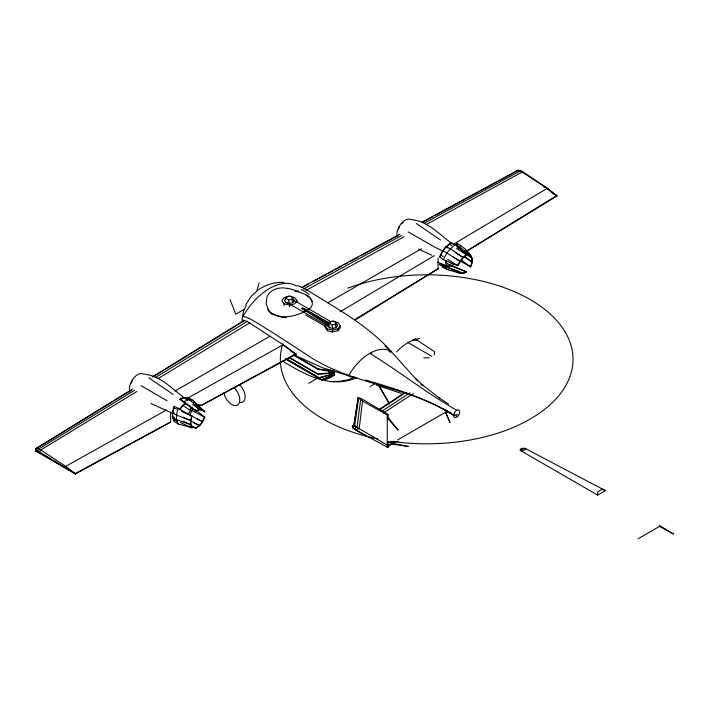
<?xml version="1.0" encoding="UTF-8"?>
<svg xmlns="http://www.w3.org/2000/svg" width="709" height="709" viewBox="0 0 709 709"><rect width="100%" height="100%" fill="white"/><g stroke="black" fill="none" stroke-linecap="round" stroke-linejoin="round"><path stroke-width="1.06" d="M394.895 441.494L388.222 445.349L388.674 445.996L387.85 447.432L387.017 446.954L388.098 445.261L388.098 441.955M388.107 418.842L388.107 414.437L362.175 399.052L358.275 397.527L353.871 425.48L388.674 445.996L387.85 447.432L357.168 430.904L352.577 427.695L352.524 425.737L354.837 425.666L354.154 425.347L352.577 427.695L353.844 428.076M434.307 354.917L434.52 351.708L414.871 338.689M359.153 429.025L362.503 401.064L357.974 397.705M356.99 427.731L360.606 399.956M358.541 398.547L354.597 426.304L353.419 425.657M358.275 397.527L353.871 425.48M330.571 370.488L328.506 371.037L317.986 369.345L318.093 368.84L294.279 355.094M328.506 371.037L330.678 369.992M333.141 371.392L332.149 376.222L333.522 371.286M191.492 415.82L190.517 423.53L191.492 427.669M173.581 407.772L172.526 412.363L172.562 417.282L174.281 421.465L178.278 424.044L191.971 427.793L190.925 424.753L190.925 420.694L191.971 416.103L174.281 406.248L173.581 407.772L176.488 409.084M174.281 406.248L172.562 412.948L172.562 417.282L176.452 419.622L190.925 424.753L183.179 421.243M178.278 407.985C176.656 413.196 175.096 419.081 178.278 424.044M256.791 291.319L259.077 282.847M457.234 246.989L456.233 244.587L456.64 243.222C464.758 247.725 476.2 256.383 470.661 266.894L460.38 261.169L460.877 259.689M470.306 266.699L472.105 262.286L465.06 256.339M439.748 256.933C441.68 251.057 445.81 245.855 451.163 242.735L455.417 244.676L466.619 254.841L463.305 257.633L457.846 265.751L443.373 259.654L439.748 256.933L443.09 250.605L445.261 247.893L451.163 242.735M358.08 428.36L357.168 430.904L365.995 435.459M358.683 431.489L354.899 429.503L355.883 426.969M189.932 415.137L192.148 409.873L192.148 407.037M194.612 411.025L195.285 409.51M286.977 296.53L284.584 300.696L285.993 302.654L289.396 303.47L292.799 302.654L294.208 300.696L292.693 297.399L290.185 296.007L286.977 296.53L284.584 300.696M330.288 321.531L327.895 325.688L329.295 327.655L332.698 328.471L336.101 327.655L337.511 325.688L335.995 322.4L333.487 321.009L330.288 321.531L327.895 325.688M204.458 416.981L201.879 422.786M292.799 302.654L291.816 299.322L292.693 297.399M336.101 327.655L335.118 324.323L335.995 322.4M189.985 420.49L199.619 425.533L195.578 428.032M36.008 450.286L35.689 450.977L37.763 452.324L75.571 473.896L170.639 422.139L170.639 412.372M196.118 410.183L204.786 417.247L202.668 421.74L199.557 425.666L193.725 422.972M285.523 358.931L321.709 379.829L330.314 376.133L333.106 370.328L329.189 375.309L319.21 377.986L286.835 359.295M321.709 379.829L330.624 376.231L332.955 371.392M188.222 414.756L190.482 410.351L190.482 406.452M472.105 262.286L464.36 256.853M443.373 259.654C445.97 253.645 449.834 248.221 455.417 244.676M457.349 265.538L462.064 258.563L466.23 254.487M245.775 304.631L251.075 296.513L256.88 291.089M329.268 325.67L301.812 308.566L303.097 308.131L330.057 323.393M179.581 409.713L182.16 405.645L185.403 403.235M296.956 300.589L294.749 303.78L289.573 305.056L284.052 303.78L281.836 300.793L284.052 297.603L289.219 296.327L294.749 297.603L296.956 300.589L296.956 302.477M325.139 325.591L327.354 322.604L332.884 321.328L338.051 322.604L340.267 325.794L340.267 327.682L338.051 330.669L332.521 331.945L327.354 330.669L325.139 327.478L325.139 325.591L327.354 328.781L327.354 330.669M338.051 330.669L338.051 328.781L340.267 325.794M179.971 409.412L183.622 404.866L186.946 403.625M199.752 425.427L201.684 423.025M286.631 359.011L319.015 377.702L328.994 375.026L332.964 370.089M511.357 174.139L517.907 170.231L521.585 171.073L547.809 188.497L556.982 195.959L467.328 250.844L465.37 250.835M196.296 404.795L201.755 405.229L296.211 354.225L283.113 344.751L247.184 321.39L244.109 320.477L230.593 329.153M454.026 264.218L451.598 266.026L447.866 266.212L437.63 262.224M191.465 426.845L196.021 428.156L199.619 425.533M289.175 357.354L317.747 373.847L328.4 373.067L331.927 370.488M289.228 357.77L317.792 374.272L328.444 373.483L332.867 370.258M329.969 377.613L329.579 377.897L334.621 374.981L334.152 371.17M334.621 374.981L334.231 375.265L333.762 371.454M307.369 309.966C315.523 306.642 312.634 297.496 305.88 294.864M379.342 409.412L404.857 392.511M379.439 409.846L406.106 392.272M258.182 290.008C265.609 284.681 274.826 281.907 283.963 282.43M381.353 411.504L409.908 392.875M383.666 412.789L413.267 393.646M132.831 388.913L36.487 448.168L35.45 449.089L35.689 450.977L35.45 449.089L40.652 445.899M152.976 376.523L244.109 320.477M41.512 445.358L47.583 441.636M48.451 441.104L58.847 434.714M59.716 434.174L83.104 419.799M83.972 419.267L90.043 415.536M90.903 415.004L114.3 400.629M115.168 400.089L131.635 389.977M152.612 377.082L163.876 370.16M164.736 369.628L188.133 355.244M189.002 354.713L206.328 344.06M207.196 343.528L229.725 329.685M355.236 319.945L438.091 268.782L438.091 257.996M556.592 195.657L467.16 250.8L465.219 250.632M354.739 319.644L438.091 268.693M134.621 390.242L38.791 448.859L37.586 450.507L37.763 452.324M155.714 377.339L247.184 321.39M136.881 391.492L40.75 449.94L39.518 451.624L39.677 453.459M158.036 378.633L249.798 322.843M434.307 255.648L340.125 311.774M452.971 244.508L547.153 188.434L550.113 191.022M244.1 309.372L235.76 314.193L230.053 299.606M301.812 308.566L302.486 308.176L329.215 323.614M174.91 391.084L269.473 336.491M327.735 302.849L421.341 248.806M308.734 383.25L317.1 378.411M348.527 380.077L354.19 376.807M370.08 386.582L374.538 384.012M362.503 401.064L387.265 414.925L388.107 414.437M397.758 439.846L447.352 411.211M393.052 443.515L388.284 446.271L388.222 445.349M445.456 413.267L447.361 412.168M455.878 415.155L457.491 414.224M520.3 450.428L524.483 448.07L605.38 490.628L597.66 495.086L520.3 450.428L520.3 449.249L522.09 448.212L526.051 448.894L521.851 451.323L521.851 449.595M638.091 538.769L659.485 526.415L673.55 534.063L659.485 525.466L659.485 526.415M166.606 409.908L65.742 466.38L65.095 468.073M187.699 398.121L283.113 344.751L295.697 353.933L201.551 405.256L197.226 405.247M306.031 290.451L403.935 236.788M426.091 224.647L522.17 172.003L523.561 172.163M323.517 378.801L325.422 379.9L332.53 376.116M303.425 289.015L401.631 235.512M424.762 222.91L520.211 170.913L521.585 171.073L521.762 172.89M305.88 310.879C296.105 316.125 283.245 319.44 272.921 313.901M301.29 287.597L399.823 234.2M422.121 222.121L517.907 170.231L522.17 172.003L547.153 188.434L556.982 195.959L552.081 193.07M303.594 286.808L308.211 284.309M312.82 281.81L317.428 279.311M319.272 278.309L321.124 277.308M322.046 276.802L326.654 274.303M328.497 273.302L333.115 270.803M334.958 269.801L341.41 266.3M344.184 264.803L347.871 262.8M350.636 261.293L358.018 257.296M360.784 255.798L373.696 248.788M374.618 248.292L380.157 245.287M381.079 244.791L386.609 241.787M387.531 241.29L393.07 238.286M393.991 237.781L398.6 235.282M422.786 222.174L432.933 216.662M435.698 215.164L465.219 199.149M466.141 198.653L471.68 195.649M472.602 195.152L478.141 192.148M479.062 191.652L496.592 182.142M497.514 181.637L503.053 178.641M503.975 178.136L510.436 174.636M75.181 473.603L170.639 421.988M447.104 267.196L450.685 265.467M454.629 267.71L455.417 267.346L466.619 271.928L463.066 273.532L459.946 273.257L446.909 269.482L443.09 267.249L439.748 264.235L463.305 273.293L460.256 273.018L452.067 269.766M204.786 411.858L202.668 410.139L199.619 409.873L196.021 411.069L179.758 399.433C185.138 395.205 191.519 398.378 195.285 402.88L204.786 411.858L201.356 409.182M466.23 271.769L463.066 273.532L457.172 271.804M447.973 265.521L444.951 266.283M452.386 263.544L449.063 264.785L446.36 262.622L446.36 260.673M516.888 171.135L519.023 170.364M183.25 401.808L188.86 399.663L192.254 399.965L204.458 411.539M179.758 399.433C187.761 393.841 193.779 404.954 199.557 409.456L202.668 410.139L194.957 404.13M195.578 410.75L197.829 410.024M388.098 445.261L387.265 445.527L387.265 414.925M198.343 409.855L199.557 409.456L192.768 404.529M325.422 379.9L323.898 378.695M355.829 378.145C329.357 388.754 304.755 374.414 282.59 361.147M352.692 378.89L340.329 381.282L329.765 381.637M327.354 328.781L332.521 330.057L338.051 328.781M286.099 298.454L288.607 299.845L291.816 299.322M329.41 323.455L331.909 324.846L335.118 324.323M371.879 353.144L369.761 353.357C399.415 371.286 426.472 393.194 456.685 410.21M388.869 351.46L390.996 351.256L417.61 380.972M457.571 247.796L458.829 247.671L461.16 248.965M423.814 357.894L429.362 357.77M412.408 340.107L417.539 340.231M448.7 269.659C444.897 269.801 443.648 264.546 439.748 264.235M444.977 267.426L443.09 267.249L442.859 266.097L440.449 264.218M442.859 266.097L444.383 266.238M318.093 368.84L328.604 370.541M356.787 377.755A42.469 24.523 -60 0 1 348.527 375.77L322.551 367.749L293.739 354.81M442.859 250.543L460.256 261.426L452.936 256.844M365.72 380.068C396.154 388.878 426.791 398.414 453.857 415.332M248.744 318.314A58.528 33.837 60.1 0 1 252.679 320.344C270.741 330.943 288.084 342.704 305.703 354.013C350.379 385.288 408.375 385.279 453.663 415.447M376.603 385.111L401.161 393.353M443.373 266.274L457.846 271.148L460.256 273.018L457.349 270.98M298.844 291.355L289.361 288.696L283.432 287.881A21.873 16.564 24.4 0 0 266.823 297.443L266.194 303.993L268.091 309.115M450.242 265.414L466.619 271.928M173.076 413.569L150.928 403.483M181.327 411.282L191.971 416.103M174.467 413.241L172.526 412.363L172.562 412.948L176.452 415.093L190.925 420.694L183.179 417.184M174.467 417.3L172.659 416.803M172.792 417.184L173.581 419.462L177.454 421.217M180.352 422.537L191.971 427.793M248.744 318.376C244.995 316.657 240.484 313.99 242.726 322.125M418.381 249.072L431.834 255.258M443.01 251.146L434.254 246.856L408.242 231.932M452.014 265.671L455.417 267.346M196.996 418.904L202.677 421.793L190.136 415.19M191.288 410.192L204.786 417.247M190.234 425.134L196.021 428.156M605.38 490.628L602.508 489.121L597.66 491.913L597.66 495.086M443.196 408.65L450.924 412.966M453.822 414.588L456.72 416.21M306.173 289.502C335.765 308.069 367.51 324.873 390.996 351.256A42.469 24.523 -60 0 1 390.225 352.559M408.065 342.615L431.834 356.343M293.012 299.81L330.669 321.549M286.72 302.353L330.022 327.354M305.552 314.876L325.316 326.291M290.016 350.645L296.211 354.225M293.225 355.041L317.986 369.345M285.833 359.029L322.028 379.927M352.524 425.737L352.222 426.26M141.162 385.696L167.102 400.762M328.976 324.013L302.061 308.149M37.098 451.279L37.976 451.793M39.509 452.697L40.112 453.051M45.704 456.339L47.246 457.243M48.788 458.156L50.33 459.06M56.498 462.685L59.583 464.501M61.125 465.405L75.571 473.896L65.742 466.38L40.75 449.94L36.487 448.168L35.53 449.506L75.571 473.896M193.637 401.914L195.285 402.88M449.214 243.958L451.961 245.677M456.543 248.54L466.619 254.841M447.733 247.902L445.899 246.75L450.304 248.717L463.305 257.633L455.976 253.051M440.449 254.868L443.196 256.587M447.778 259.45L457.846 265.751M543.298 186.494L544.804 187.451M182.727 405.406L190.482 410.351M448.584 404.068L439.35 398.068L439.864 398.414L422.13 384.641M416.201 223.406L440.608 240.05M148.748 377.817L173.156 394.461M353.764 428.706L354.899 429.503M550.68 191.43L556.982 195.959M456.233 244.587L470.661 255.205M460.114 249.665L471.999 258.413L470.306 254.85M461.329 260.026L470.661 266.894M189.817 400.124L187.247 398.121L184.198 397.846L187.628 400.514M180.6 399.043L196.021 411.069M384.952 346.072L390.996 351.256A42.469 24.523 -60 0 0 348.527 375.77M451.846 243.515C439.004 234.174 427.545 220.818 410.777 219.533A11.628 6.718 -60 0 0 401.117 223.681A11.628 6.718 -60 0 0 397.04 236.248M188.036 398.759L187.247 398.121L188.302 397.714L189.533 398.875M184.322 397.864C171.675 388.488 160.216 375.407 143.599 374.104A11.628 6.718 -60 0 0 133.203 378.677A11.628 6.718 -60 0 0 130.013 392.033M464.28 251.208L472.105 258.129L472.105 260.956M422.803 385.209L415.403 378.207M420.862 384.278L422.209 385.59M447.866 266.212L445.66 263.518L445.66 260.682M336.571 324.385L337.511 325.688M293.269 299.384L294.208 300.696M355.927 429.512L356.37 430.15M379.661 386.733L389.525 403.811M378.402 384.934L389.356 403.908M461.027 246.466L460.38 245.119M456.64 243.222L458.829 248.451M173.581 419.462L174.281 421.465M331.909 324.846L332.698 328.471M288.607 299.845L289.396 303.47M462.72 251.146L462.729 251.952M332.521 330.057L332.521 331.945M289.573 305.056L289.573 306.944M284.052 303.78L284.052 305.668M234.023 387.681A11.344 6.549 60 0 1 239.731 400.966A11.344 6.549 60 0 1 232.144 404.742A11.344 6.549 60 0 1 223.92 392.706M239.376 384.597A11.344 6.549 60 0 1 245.128 396.482A11.344 6.549 60 0 1 239.917 402.482M398.493 229.255A9.598 5.539 -60 0 1 399.619 226.783M401.852 223.69A9.598 5.539 -60 0 1 403.164 222.466M131.138 383.409A9.598 5.539 -60 0 1 132.397 380.795M242.726 321.053A53.494 30.886 0 0 1 242.788 319.511M306.173 289.564A58.528 33.748 59.9 0 0 302.238 287.526L298.303 285.816L296.211 285.869A53.494 30.886 -60 0 0 242.726 316.746A53.494 30.886 0 0 1 246.422 305.464M286.347 317.721A23.308 13.453 0 0 1 268.011 309.727M294.944 291.31A23.308 13.453 0 0 1 312.111 301.36M272.256 314.557A21.899 17.379 -32.1 0 1 268.02 309.151M301.192 289.538A21.846 10.015 14.7 0 1 309.106 294.421M347.809 288.146A146.338 84.486 0 0 1 571.064 345.531A146.338 84.486 0 0 1 391.687 441.352M377.684 438.924A146.338 84.486 0 0 1 282.829 343.821M396.57 351.894A42.469 24.523 -60 0 1 419.551 338.627M388.089 417.397L387.265 417.876L398.139 430.159L388.089 417.397M388.089 442.106L387.265 442.584L398.139 441.415L388.089 442.106M408.109 446.431L392.033 444.109L392.033 443.152L408.109 446.431M449.949 422.272L445.518 412.266L449.949 422.272M457.473 416.617A4.281 2.473 -60 0 0 458.829 409.997A4.281 2.473 -60 0 0 453.769 414.481A4.281 2.473 -60 0 0 457.473 416.617"/></g></svg>
